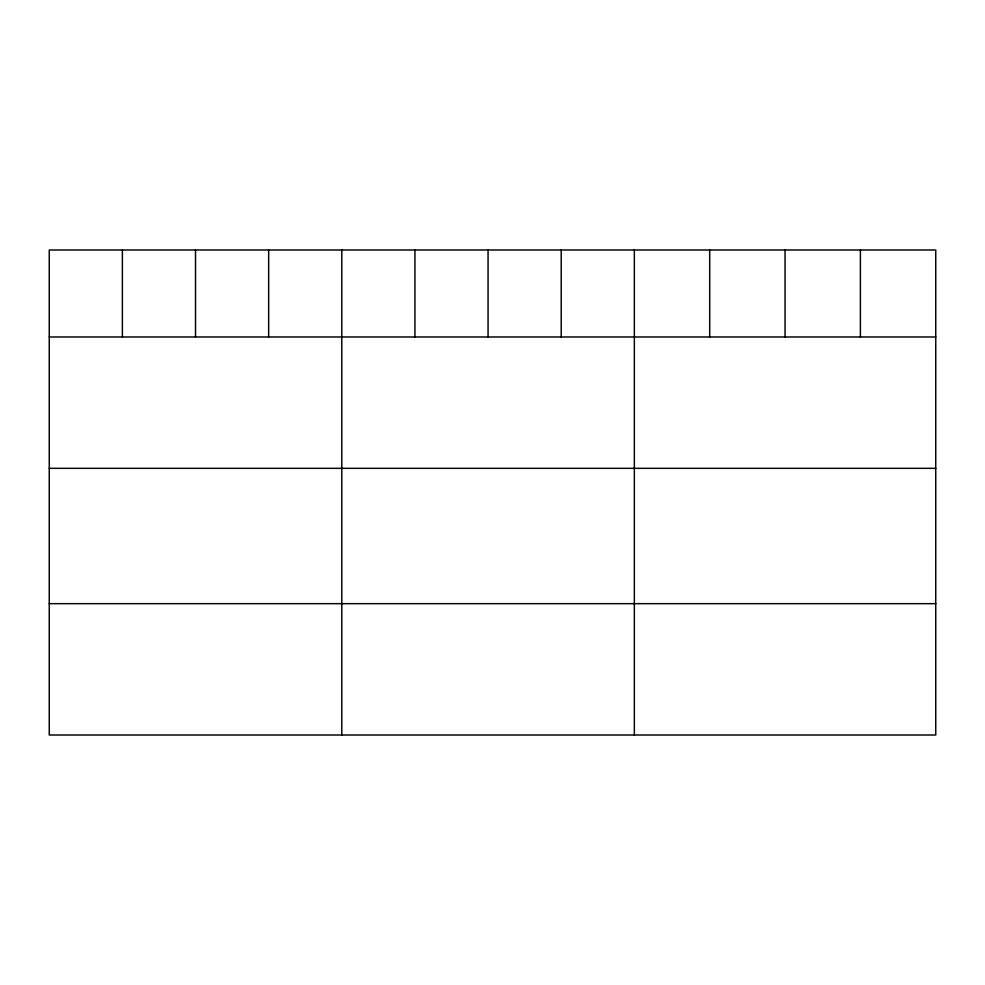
<?xml version="1.0" encoding="UTF-8"?>
<svg xmlns="http://www.w3.org/2000/svg" width="985" height="985" viewBox="0 0 985 985"><rect width="100%" height="100%" fill="white"/><g stroke="black" fill="none" stroke-linecap="round" stroke-linejoin="round"><path stroke-width="1.48" d="M935.75 336.981L935.75 735.007L49.25 735.007L49.25 249.993L935.75 249.993L935.75 336.981L49.25 336.981M49.25 468.331L935.75 468.331M49.25 603.657L935.75 603.657M860.397 249.993L860.397 336.981M785.045 249.993L785.045 336.981M709.692 249.993L709.692 336.981M634.34 249.993L634.34 735.007M561.204 249.993L561.204 336.981M488.067 249.993L488.067 336.981M414.931 249.993L414.931 336.981M341.795 249.993L341.795 735.007M268.659 249.993L268.659 336.981M195.523 249.993L195.523 336.981M122.386 249.993L122.386 336.981"/></g></svg>
